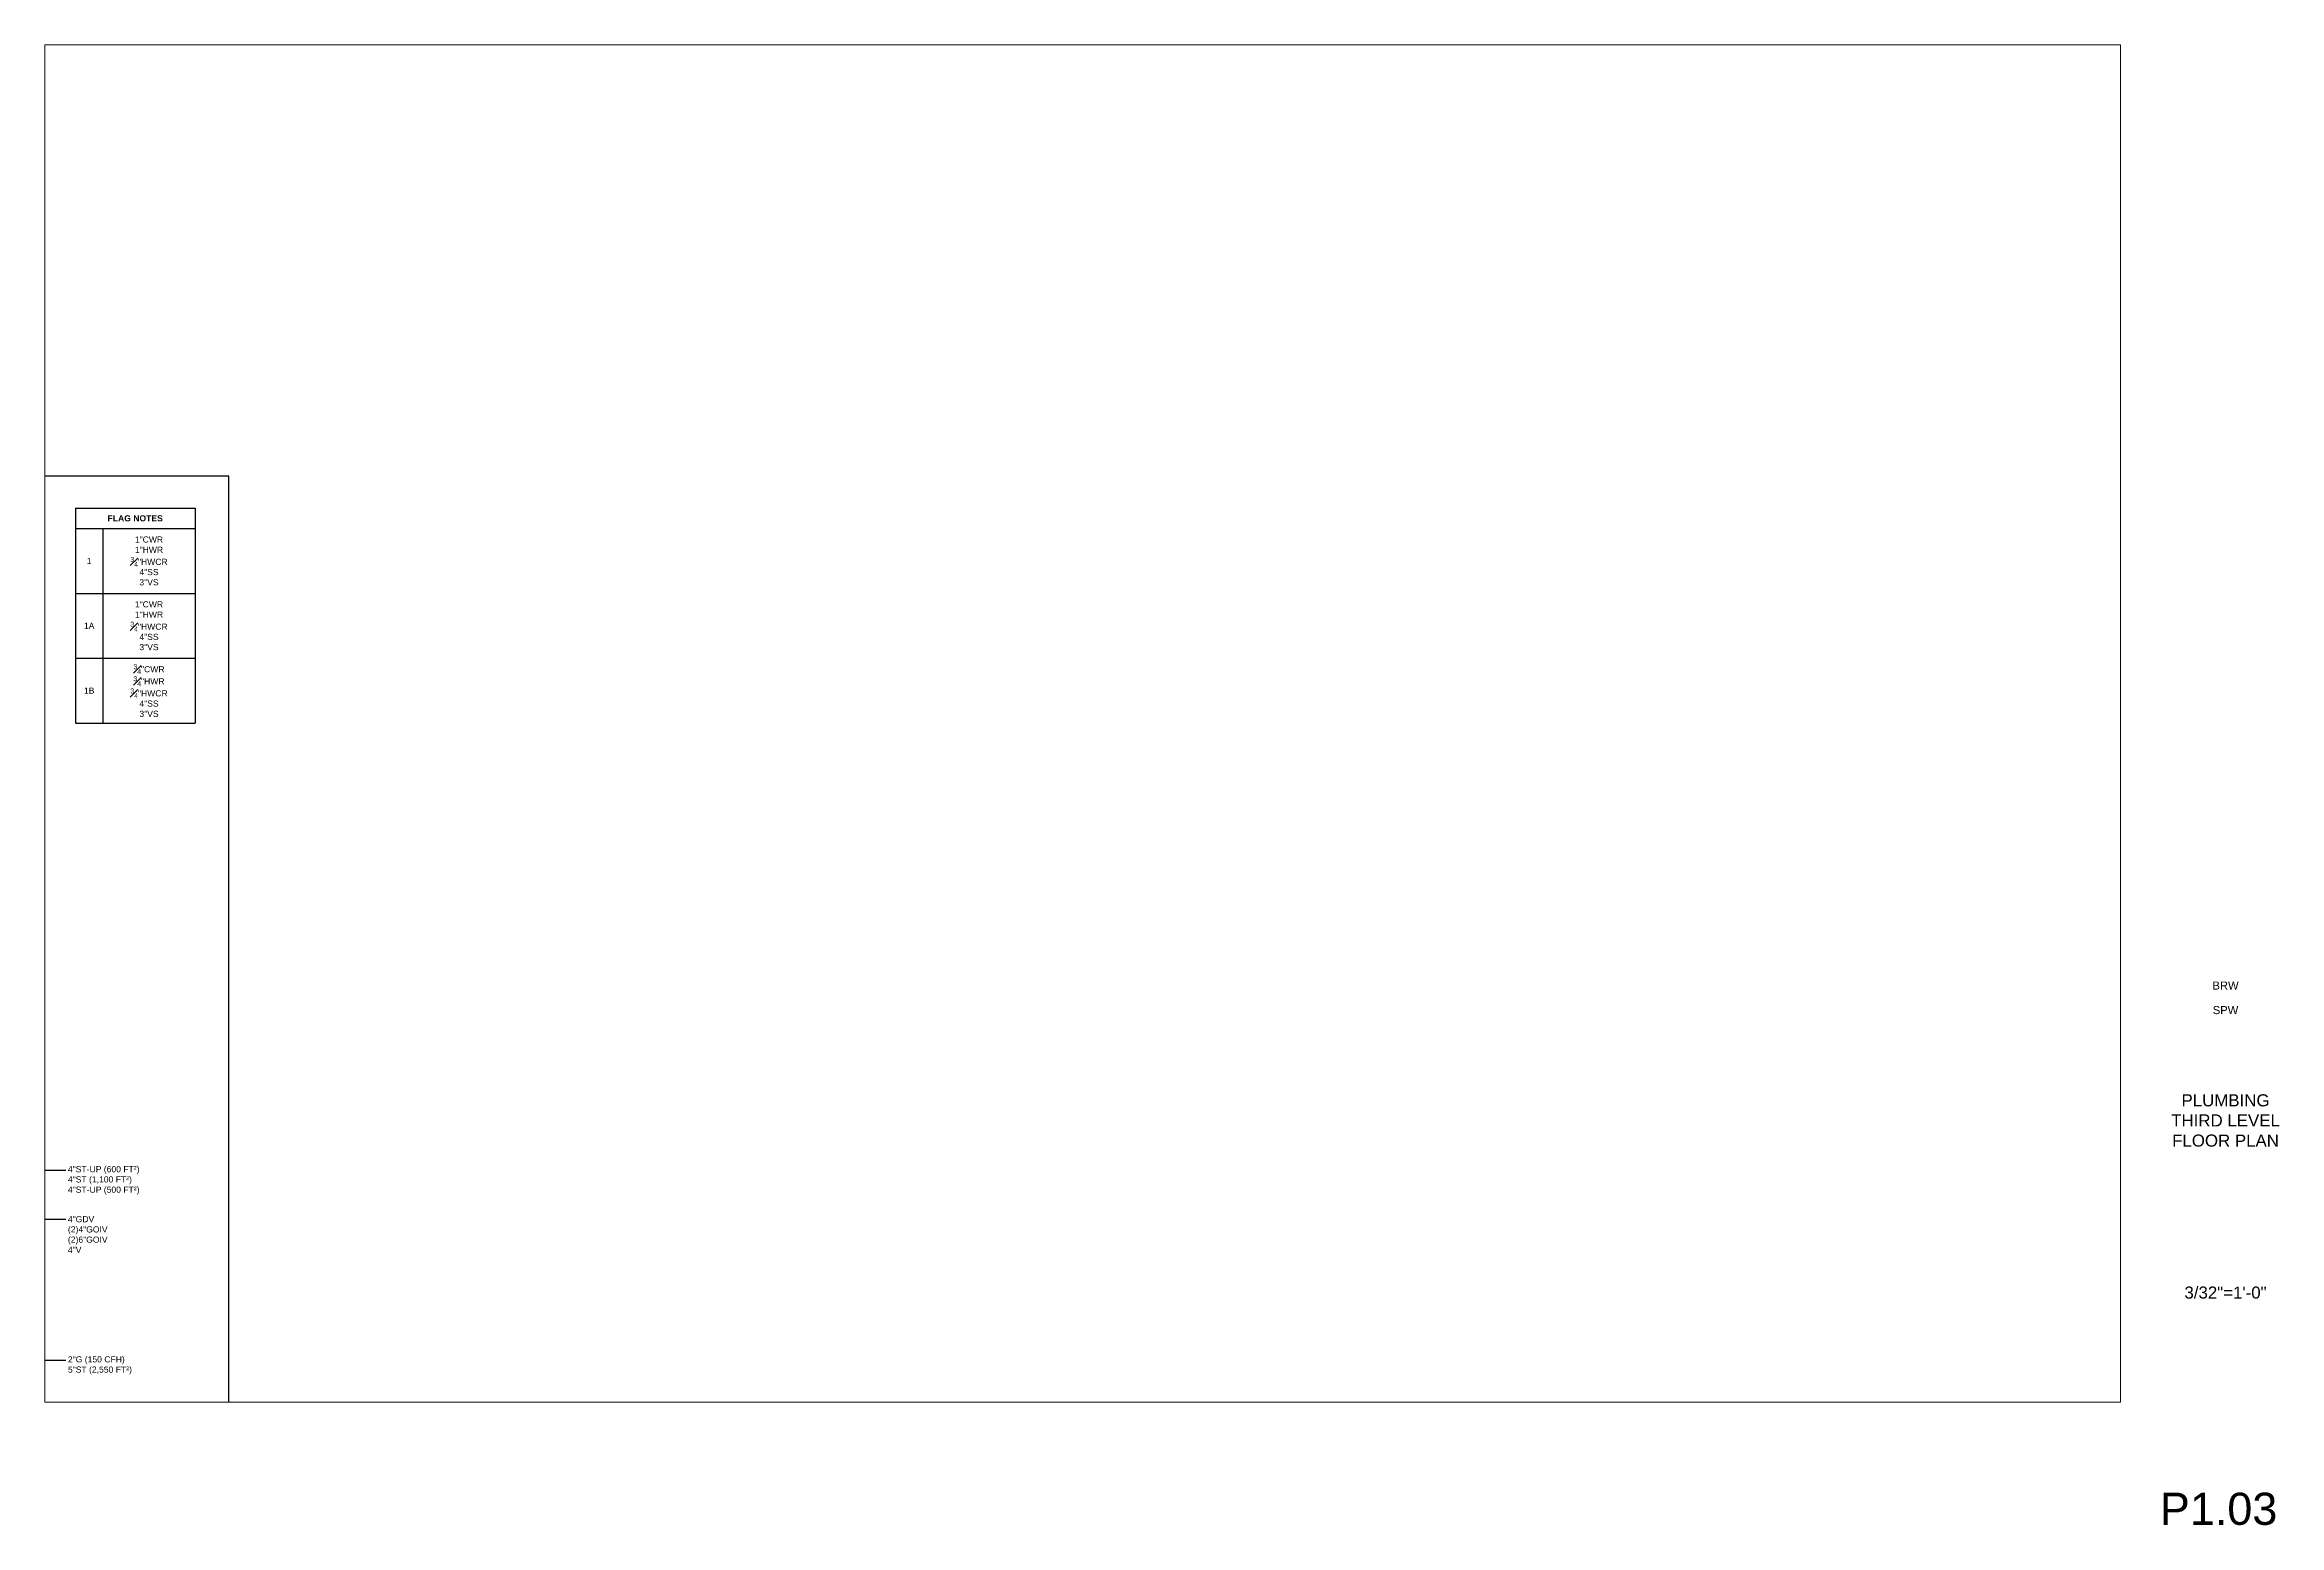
# Paper-space layout '24x36' of a CAD drawing. Extents: x 0.9 to 35.1, y 1 to 23.6.
# The model-space entities are those that its viewports show. They can reach past a viewport. Long polylines and large blocks are cut down to what shows.
import ezdxf
from ezdxf.enums import TextEntityAlignment as Align

# ---------------------------------------------------------------- set-up
doc = ezdxf.new("R2010")
doc.units = 0
doc.header["$LTSCALE"] = 48
doc.header["$MEASUREMENT"] = 0
doc.layers.add('0-BORDER-TXT', color=2, linetype='Continuous')
doc.layers.add('G-ANNO-TEXT', color=70, linetype='Continuous')
doc.layers.add('G-Anno-View', color=161, linetype='Continuous', lineweight=18, plot=False)
doc.styles.add('Arial', font='arial.ttf')
doc.styles.add('Arial Bold', font='arialbd.ttf')
doc.styles.add('Arial_1', font='arial.ttf', dxfattribs={"height": 0.092206})

msp = doc.modelspace()

# ---------------------------------------------------------------- linework, layer by layer
at = {"layer": 'DEFPOINTS'}
for p, q in [((354.6, 2117), (-3693.4, 2117)), ((354.6, -859), (354.6, 2117))]:
    msp.add_line(p, q, dxfattribs=at)
at = {"layer": 'G-ANNO-TEXT'}
for p, q in [((54.6, 2054.7), (288.6, 2054.7)), ((54.6, 2054.7), (54.6, 1634.2)), ((288.6, 2054.7), (288.6, 1634.2)), ((54.6, 2014.7), (288.6, 2014.7)), ((108.6, 2014.7), (108.6, 1634.2)), ((54.6, 1887.9), (288.6, 1887.9)), ((54.6, 1761), (288.6, 1761)), ((54.6, 1634.2), (288.6, 1634.2))]:
    msp.add_line(p, q, dxfattribs=at)
for points in [[(-188.7, 735.1), (-164, 759.7), (36, 759.7)], [(-480.7, 603.1), (-420, 663.7), (36, 663.7)], [(-172.7, 375.1), (-160, 387.7), (36, 387.7)]]:
    msp.add_lwpolyline(points, dxfattribs=at)

# ---------------------------------------------------------------- texts
at = {"layer": 'G-ANNO-TEXT', "char_height": 12, "attachment_point": 5}
for s, insert, width, style in [('FLAG NOTES', (171.6, 2034.7), 210, 'Arial Bold'), ('\\A1;1"CWR\\P1"HWR\\P{\\H0.8x;\\S3#4;}"HWCR\\P4"SS\\P3"VS', (198.6, 1951.3), 156, 'Arial'), ('1', (81.6, 1951.3), 30, 'Arial'), ('\\A1;1"CWR\\P1"HWR\\P{\\H0.8x;\\S3#4;}"HWCR\\P4"SS\\P3"VS', (198.6, 1824.5), 156, 'Arial'), ('1A', (81.6, 1824.5), 30, 'Arial'), ('\\A1;{\\H0.8x;\\S3#4;}"CWR\\P{\\H0.8x;\\S3#4;}"HWR\\P{\\H0.8x;\\S3#4;}"HWCR\\P4"SS\\P3"VS', (198.6, 1697.6), 156, 'Arial'), ('1B', (81.6, 1697.6), 30, 'Arial')]:
    msp.add_mtext(s, dxfattribs=dict(at, insert=insert, width=width, style=style))
at = {"layer": 'G-ANNO-TEXT', "char_height": 12, "attachment_point": 1, "style": 'Arial'}
for s, insert in [('4"ST-UP (600 FT²)\\P4"ST (1,100 FT²)\\P4"ST-UP (500 FT²)', (40, 767.5)), ('4"GDV\\P(2)4"GOIV\\P(2)6"GOIV\\P4"V', (40, 669.7)), ('2"G (150 CFH)\\P5"ST (2,550 FT²)', (40, 395.5))]:
    msp.add_mtext(s, dxfattribs=dict(at, insert=insert))

psp = doc.layouts.new('24x36')

# ---------------------------------------------------------------- texts
at = {"layer": '0-BORDER-TXT', "style": 'Arial_1'}
for s, height, p in [('BRW', 0.1228, (34.231, 9.246)), ('SPW', 0.1228, (34.231, 8.871)), ('3/32"=1\'-0"', 0.1844, (34.231, 4.558)), ('P1.03', 0.4917, (34.125, 1.25))]:
    psp.add_text(s, height=height, dxfattribs=at).set_placement(p, align=Align.MIDDLE)
at = {"layer": '0-BORDER-TXT', "insert": (34.231, 7.183), "char_height": 0.1844, "width": 2.51547, "attachment_point": 5, "style": 'Arial_1'}
psp.add_mtext('PLUMBING\\PTHIRD LEVEL \\PFLOOR PLAN', dxfattribs=at)

# ---------------------------------------------------------------- viewports
at = {"layer": 'G-Anno-View'}
psp.add_viewport(center=(16.766, 13.252), size=(31.719, 20.74605), view_center_point=(2024.631, 1633.479), view_height=2655.4943, dxfattribs=at)

doc.saveas('drawing.dxf')
